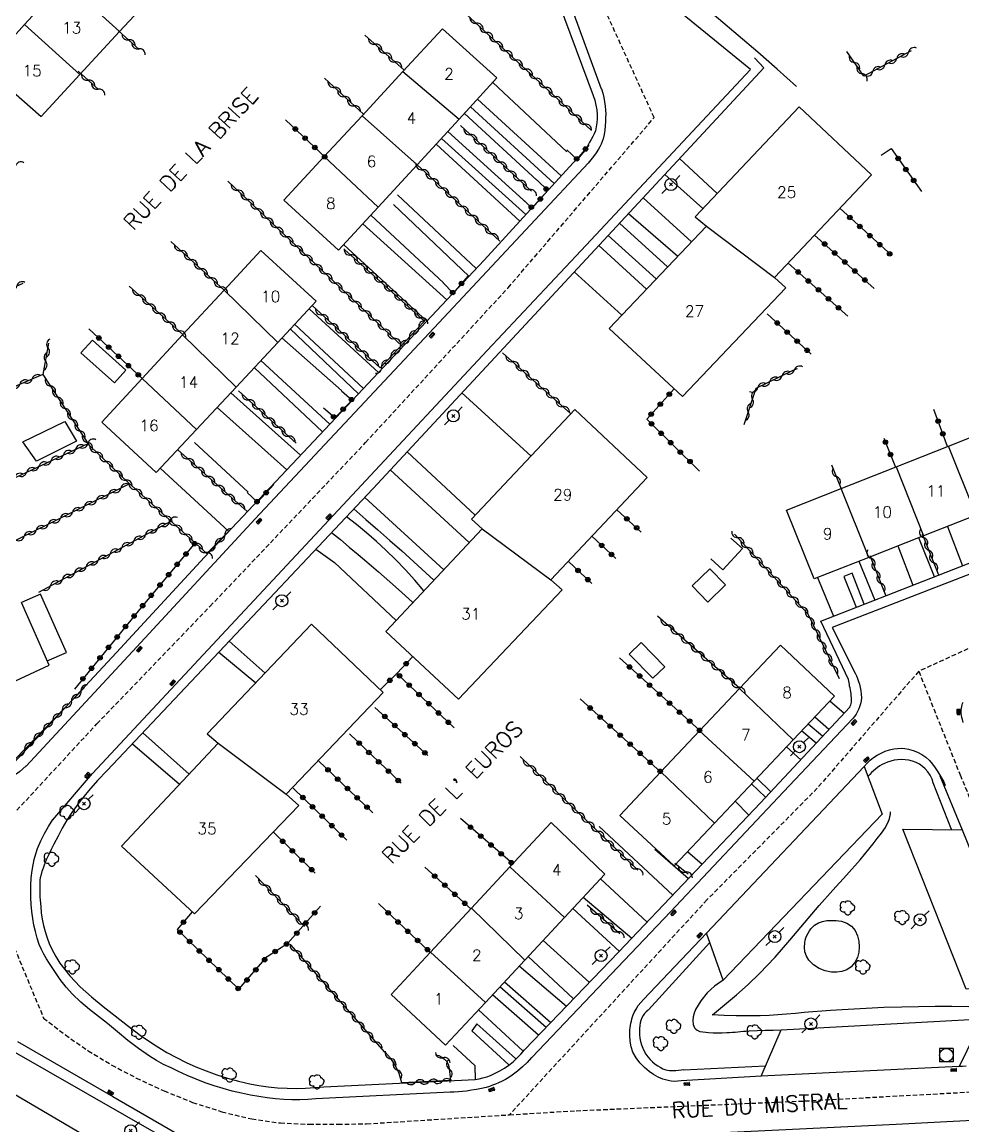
# Model space of a CAD drawing. Header units: millimetres. Extents: x 147000 to 148000, y 141000 to 142001.
# Drawn here: x 147600.6 to 147705.3, y 141771.4 to 141894.2 of the extents above; entities that cross this region are included whole.
import ezdxf
from ezdxf.enums import TextEntityAlignment as Align

# ---------------------------------------------------------------- set-up
doc = ezdxf.new("R2010")
doc.units = ezdxf.units.MM
doc.linetypes.add('DASHED', pattern=[0.75, 0.5, -0.25])
doc.layers.get('0').update_dxf_attribs({"linetype": 'CONTINUOUS'})
for name, color, linetype in [('W0001', 6, 'DASHED'), ('W0006', 2, 'CONTINUOUS'), ('W0008', 7, 'CONTINUOUS'), ('W0014', 7, 'CONTINUOUS'), ('W0017', 7, 'CONTINUOUS'), ('W0101', 7, 'CONTINUOUS'), ('W0104', 1, 'CONTINUOUS'), ('W0211', 2, 'CONTINUOUS'), ('W0214', 2, 'CONTINUOUS'), ('W0300', 7, 'CONTINUOUS'), ('W0310', 3, 'CONTINUOUS'), ('W0322', 7, 'CONTINUOUS'), ('W0323', 7, 'CONTINUOUS'), ('W0333', 7, 'CONTINUOUS'), ('W0401', 7, 'CONTINUOUS'), ('W0420', 7, 'CONTINUOUS'), ('W0473', 7, 'CONTINUOUS'), ('W0989', 7, 'CONTINUOUS'), ('W0991', 7, 'CONTINUOUS'), ('W1102', 7, 'CONTINUOUS')]:
    doc.layers.add(name, color=color, linetype=linetype)
doc.styles.get("Standard").update_dxf_attribs({"font": 'romans.shx', "width": 0.85})

# ---------------------------------------------------------------- blocks, each defined once
blk = doc.blocks.new('T401')
for p, q in [((-0.3, 0.3), (0, 0.3)), ((-0.3, -0.25), (-0.3, 0.3)), ((-0.3, 0.15), (0, 0.15)), ((-0.3, 0), (0, 0)), ((0, 0.3), (0, -0.25)), ((-0.3, -0.15), (0, -0.15)), ((-0.3, -0.25), (-0.3, -0.3)), ((-0.3, -0.3), (0, -0.3)), ((0, -0.3), (0, -0.25))]:
    blk.add_line(p, q)
blk = doc.blocks.new('T420')
for p, q in [((0.75, 0.75), (-0.75, 0.75)), ((-0.75, 0.75), (-0.75, -0.75)), ((0.75, 0.75), (0.75, -0.75)), ((0.75, -0.75), (-0.75, -0.75))]:
    blk.add_line(p, q)
blk.add_ellipse((0, 0), major_axis=(-0.53, 0.53), ratio=1, start_param=3.926991, end_param=10.210176)
blk = doc.blocks.new('T473')
for p, q in [((-0.166667, 0.166667), (0.166667, -0.166667)), ((-0.166667, -0.166667), (0.166667, 0.166667)), ((0.500001, 0.500001), (1.000002, 1.000002)), ((-1.000002, -1.000002), (-0.500001, -0.500001))]:
    blk.add_line(p, q)
blk.add_ellipse((0, 0), major_axis=(0.471405, 0.471405), ratio=1, start_param=5.4977871438, end_param=11.780972451)
blk = doc.blocks.new('T300')
for p, q in [((-0.8, 0.51), (-0.86, 0.34)), ((-0.86, 0.34), (-0.86, 0.17)), ((-0.86, 0.17), (-0.74, 0.06)), ((-0.69, 0.63), (-0.8, 0.51)), ((-0.8, -0.06), (-0.74, 0.06)), ((-0.74, 0.06), (-0.69, 0.11)), ((-0.57, 0.69), (-0.69, 0.63)), ((-0.46, 0.69), (-0.57, 0.69)), ((-0.29, 0.63), (-0.46, 0.69)), ((-0.29, 0.63), (-0.17, 0.74)), ((-0.23, 0.57), (-0.29, 0.63)), ((-0.17, 0.74), (-0.06, 0.8)), ((-0.06, 0.8), (0.06, 0.8)), ((0.06, 0.8), (0.23, 0.74)), ((0.23, 0.74), (0.34, 0.63)), ((0.34, 0.63), (0.4, 0.51)), ((0.46, 0.46), (0.34, 0.46)), ((0.4, 0.51), (0.4, 0.46)), ((0.57, 0.4), (0.46, 0.46)), ((0.57, 0.4), (0.69, 0.29)), ((0.69, 0.29), (0.74, 0.17)), ((0.74, 0.06), (0.69, -0.17)), ((0.74, 0.17), (0.74, 0.06)), ((-0.8, -0.17), (-0.8, -0.06)), ((-0.8, -0.23), (-0.8, -0.17)), ((-0.74, -0.34), (-0.8, -0.23)), ((-0.69, -0.4), (-0.74, -0.34)), ((-0.51, -0.46), (-0.69, -0.4)), ((-0.4, -0.46), (-0.51, -0.46)), ((-0.4, -0.46), (-0.34, -0.46)), ((-0.34, -0.46), (-0.34, -0.4)), ((-0.34, -0.51), (-0.34, -0.46)), ((-0.29, -0.63), (-0.34, -0.51)), ((-0.17, -0.74), (-0.29, -0.63)), ((-0.06, -0.8), (-0.17, -0.74)), ((0.06, -0.8), (-0.06, -0.8)), ((0.17, -0.74), (0.06, -0.8)), ((0.23, -0.69), (0.17, -0.74)), ((0.29, -0.46), (0.23, -0.46)), ((0.29, -0.63), (0.23, -0.69)), ((0.46, -0.4), (0.29, -0.46)), ((0.34, -0.51), (0.29, -0.63)), ((0.34, -0.51), (0.34, -0.46)), ((0.57, -0.34), (0.46, -0.4)), ((0.63, -0.29), (0.57, -0.34)), ((0.69, -0.17), (0.63, -0.29))]:
    blk.add_line(p, q)
blk = doc.blocks.new('t310o')
at = {"color": 0, "linetype": 'Continuous'}
for centre, start, end in [((-0.5, 0.38), 216.8699, 323.1304), ((0.5, -0.37), 36.8699, 143.1303)]:
    blk.add_arc(centre, 0.625, start, end, dxfattribs=at)
blk = doc.blocks.new('t323o')
at = {"color": 0, "linetype": 'Continuous'}
for radius in [0.25, 0.15]:
    blk.add_circle((0, 0), radius, dxfattribs=at)
blk = doc.blocks.new('t322o')
at = {"color": 0, "linetype": 'Continuous'}
for radius in [0.25, 0.15]:
    blk.add_circle((0, 0), radius, dxfattribs=at)

msp = doc.modelspace()

# ---------------------------------------------------------------- linework, layer by layer
at = {"layer": 'W0001'}
for points in [[(147595.46, 141801.57), (147608.95, 141816.15), (147621.55, 141829.23), (147638.83, 141847.45), (147654.68, 141864.68), (147670.93, 141883.62), (147663.36, 141900.2), (147655.78, 141921.18), (147650.46, 141934.89), (147643.34, 141951.93)], [(147714.02, 141828.22), (147700.36, 141821.99)], [(147700.36, 141821.99), (147689.07, 141808.98), (147676.8, 141796.55), (147654.83, 141772.63)], [(147700.36, 141821.99), (147704.96, 141810.46), (147711.6, 141794.44), (147719.9, 141775.91)], [(147595.46, 141801.57), (147603.01, 141783.4), (147605.44, 141781.51), (147607.98, 141779.76), (147610.61, 141778.16), (147613.33, 141776.72), (147616.42, 141775.28), (147619.59, 141774.01), (147622.84, 141772.96), (147626.17, 141772.16), (147629.35, 141771.72), (147632.56, 141771.57), (147635.76, 141771.58), (147638.95, 141771.62), (147654.83, 141772.63)], [(147654.83, 141772.63), (147662.26, 141773.08), (147687.71, 141774.17), (147719.9, 141775.91)]]:
    msp.add_lwpolyline(points, dxfattribs=at)
at = {"layer": 'W0006'}
for points in [[(147694.29, 141811.4), (147696.28, 141806.08), (147678.6, 141787.62), (147676.76, 141792.84)], [(147712.3, 141786.73), (147705.63, 141786.62), (147698.58, 141804.42), (147705.19, 141804.35)], [(147682.84, 141776.94), (147685.06, 141782.08), (147707.45, 141783.29), (147704.86, 141778.01)]]:
    msp.add_lwpolyline(points, dxfattribs=at)
at = {"layer": 'W0008'}
for points in [[(147676.76, 141792.84), (147694.29, 141811.4)], [(147705.19, 141804.35), (147712.3, 141786.74)], [(147704.8, 141778), (147682.84, 141776.94)]]:
    msp.add_lwpolyline(points, dxfattribs=at)
at = {"layer": 'W0014'}
for points in [[(147604.05, 141805.47), (147608.46, 141810.61), (147624.37, 141827.69), (147652.36, 141857.7), (147662.82, 141868.83), (147681.63, 141888.98), (147665.85, 141901.88), (147656.83, 141926.4), (147651.27, 141941.26), (147641.13, 141968.57), (147639.3, 141972.96)], [(147646.51, 141936.93), (147657.19, 141908.35), (147665.05, 141886.83)], [(147651.93, 141918.47), (147659.07, 141899.78), (147664.16, 141886.06)], [(147682.1, 141890.27), (147683.14, 141889.17), (147660.98, 141865.31), (147639.63, 141842.3), (147628.74, 141830.74), (147610.1, 141810.95)], [(147665.06, 141886.82), (147665.21, 141886.34), (147665.33, 141885.85), (147665.42, 141885.36), (147665.49, 141884.87), (147665.53, 141884.45), (147665.54, 141884.03), (147665.53, 141883.61), (147665.51, 141883.19), (147665.48, 141882.7), (147665.44, 141882.21), (147665.37, 141881.73), (147665.26, 141881.25), (147665.15, 141880.95), (147665.03, 141880.66), (147664.89, 141880.38), (147664.73, 141880.1), (147664.47, 141879.69), (147664.19, 141879.29), (147663.89, 141878.9), (147663.58, 141878.54)], [(147664.15, 141886.07), (147664.32, 141885.55), (147664.45, 141885.01), (147664.54, 141884.47), (147664.58, 141883.92), (147664.59, 141883.48), (147664.56, 141883.03), (147664.49, 141882.59), (147664.39, 141882.16), (147664.26, 141881.82), (147664.1, 141881.5), (147663.92, 141881.19), (147663.75, 141880.89), (147663.63, 141880.65), (147663.5, 141880.41), (147663.36, 141880.17), (147663.21, 141879.94), (147663.01, 141879.69), (147662.8, 141879.46), (147662.57, 141879.23), (147662.33, 141879.02)], [(147662.33, 141879.02), (147652.01, 141867.75), (147637.32, 141852.11), (147620.9, 141834.71), (147611.12, 141824.08), (147599.7, 141811.81)], [(147663.59, 141878.54), (147645.92, 141859.64), (147626.53, 141838.94), (147613.38, 141824.71), (147601.07, 141811.44)], [(147692.53, 141821.07), (147689.45, 141827.57), (147715.65, 141837.81), (147720.88, 141824.84), (147708.21, 141819.79)], [(147707.42, 141820.81), (147719.45, 141825.4), (147715.12, 141836.32), (147690.74, 141826.88), (147693.29, 141821.79)], [(147693.29, 141821.79), (147693.43, 141821.49), (147693.55, 141821.18), (147693.66, 141820.87), (147693.75, 141820.55), (147693.84, 141820.18), (147693.92, 141819.81), (147693.97, 141819.43), (147693.98, 141819.04), (147693.95, 141818.7), (147693.87, 141818.36), (147693.77, 141818.04), (147693.65, 141817.72), (147693.52, 141817.45), (147693.38, 141817.2), (147693.22, 141816.95), (147693.04, 141816.72)], [(147692.67, 141817.96), (147692.74, 141818.1), (147692.79, 141818.24), (147692.83, 141818.39), (147692.86, 141818.54), (147692.88, 141818.79), (147692.87, 141819.03), (147692.85, 141819.28), (147692.83, 141819.52), (147692.8, 141819.72), (147692.76, 141819.93), (147692.72, 141820.13), (147692.67, 141820.33), (147692.64, 141820.52), (147692.6, 141820.7), (147692.57, 141820.88), (147692.53, 141821.07)], [(147656.51, 141779.86), (147666.98, 141790.72), (147682.75, 141807.36), (147692.68, 141817.98)], [(147705.29, 141816.28), (147705.21, 141816.61), (147705.15, 141816.83), (147705.1, 141817.06), (147705.07, 141817.29), (147705.07, 141817.53), (147705.08, 141817.71), (147705.11, 141817.89), (147705.14, 141818.06), (147705.19, 141818.24), (147705.24, 141818.41), (147705.3, 141818.57)], [(147693.04, 141816.72), (147685.31, 141808.58), (147672.73, 141795.22), (147657.31, 141779.02)], [(147694.29, 141811.4), (147694.61, 141811.76), (147694.96, 141812.09), (147695.34, 141812.38), (147695.74, 141812.65), (147696.17, 141812.89), (147696.62, 141813.09), (147697.09, 141813.25), (147697.57, 141813.36), (147697.98, 141813.41), (147698.4, 141813.43), (147698.82, 141813.4), (147699.23, 141813.33), (147699.74, 141813.18), (147700.23, 141812.98), (147700.7, 141812.73), (147701.14, 141812.43), (147701.54, 141812.07), (147701.88, 141811.66), (147702.19, 141811.24), (147702.48, 141810.8), (147702.71, 141810.44), (147702.93, 141810.06), (147703.13, 141809.67), (147703.31, 141809.28)], [(147601.07, 141811.46), (147600.72, 141811.12), (147600.35, 141810.81), (147599.95, 141810.53), (147599.53, 141810.29), (147599.15, 141810.11), (147598.76, 141809.97), (147598.36, 141809.85), (147597.95, 141809.77), (147597.59, 141809.72), (147597.24, 141809.69), (147596.88, 141809.7), (147596.52, 141809.76), (147596.02, 141809.92), (147595.56, 141810.14), (147595.12, 141810.41), (147594.7, 141810.71), (147594.31, 141811.04), (147593.94, 141811.4), (147593.6, 141811.79), (147593.3, 141812.2)], [(147701.98, 141809.56), (147701.84, 141809.99), (147701.63, 141810.41), (147701.38, 141810.79), (147701.08, 141811.14), (147700.77, 141811.41), (147700.43, 141811.65), (147700.06, 141811.84), (147699.67, 141811.98), (147699.26, 141812.09), (147698.84, 141812.15), (147698.41, 141812.16), (147697.99, 141812.14), (147697.62, 141812.08), (147697.25, 141812), (147696.89, 141811.88), (147696.54, 141811.74), (147696.28, 141811.61), (147696.02, 141811.45), (147695.78, 141811.28), (147695.55, 141811.11), (147695.32, 141810.92), (147695.11, 141810.72), (147694.9, 141810.51), (147694.7, 141810.29)], [(147610.1, 141810.95), (147609.03, 141809.85), (147608.01, 141808.7), (147607.04, 141807.5), (147606.14, 141806.26), (147605.59, 141805.41), (147605.09, 141804.53), (147604.62, 141803.63), (147604.16, 141802.73), (147603.87, 141802.16), (147603.59, 141801.58), (147603.32, 141801), (147603.08, 141800.4), (147602.95, 141800.06), (147602.83, 141799.71), (147602.73, 141799.36), (147602.65, 141799), (147602.61, 141798.73), (147602.6, 141798.47), (147602.59, 141798.2), (147602.58, 141797.93), (147602.58, 141797.58), (147602.58, 141797.23), (147602.6, 141796.88), (147602.62, 141796.52), (147602.69, 141795.81), (147602.76, 141795.1), (147602.87, 141794.39), (147603.02, 141793.69), (147603.19, 141793.01), (147603.4, 141792.34), (147603.64, 141791.68), (147603.93, 141791.05), (147604.36, 141790.26), (147604.84, 141789.51), (147605.37, 141788.79), (147605.94, 141788.1), (147607.1, 141786.88), (147608.35, 141785.75), (147609.65, 141784.68), (147610.96, 141783.63), (147612.35, 141782.55), (147613.77, 141781.5), (147615.23, 141780.5), (147616.74, 141779.57), (147617.79, 141778.99), (147618.87, 141778.45), (147619.96, 141777.96), (147621.08, 141777.52), (147622.27, 141777.08), (147623.48, 141776.7), (147624.7, 141776.36), (147625.94, 141776.08), (147626.97, 141775.89), (147628.01, 141775.74), (147629.05, 141775.64), (147630.1, 141775.58), (147631.13, 141775.56), (147632.15, 141775.58), (147633.18, 141775.65), (147634.2, 141775.75)], [(147704, 141804.37), (147701.98, 141809.57)], [(147702.71, 141810.37), (147705.2, 141804.35)], [(147633.29, 141774.4), (147632.41, 141774.33), (147631.52, 141774.3), (147630.64, 141774.3), (147629.75, 141774.33), (147628.82, 141774.4), (147627.89, 141774.51), (147626.96, 141774.65), (147626.04, 141774.82), (147625.02, 141775.03), (147624, 141775.27), (147623, 141775.54), (147622, 141775.84), (147620.98, 141776.2), (147619.98, 141776.59), (147618.99, 141777.01), (147618.01, 141777.45), (147617.19, 141777.84), (147616.37, 141778.24), (147615.57, 141778.67), (147614.79, 141779.14), (147613.57, 141779.99), (147612.4, 141780.91), (147611.25, 141781.86), (147610.11, 141782.8), (147609.12, 141783.58), (147608.12, 141784.35), (147607.15, 141785.16), (147606.24, 141786.04), (147605.52, 141786.84), (147604.86, 141787.69), (147604.25, 141788.57), (147603.66, 141789.46), (147603.34, 141789.97), (147603.04, 141790.49), (147602.77, 141791.02), (147602.53, 141791.58), (147602.29, 141792.29), (147602.1, 141793.01), (147601.94, 141793.74), (147601.81, 141794.48), (147601.71, 141795.26), (147601.65, 141796.04), (147601.61, 141796.83), (147601.6, 141797.62), (147601.6, 141797.89), (147601.6, 141798.17), (147601.61, 141798.45), (147601.62, 141798.72), (147601.64, 141799), (147601.66, 141799.27), (147601.69, 141799.55), (147601.73, 141799.82), (147601.84, 141800.44), (147601.97, 141801.06), (147602.14, 141801.67), (147602.34, 141802.27), (147602.7, 141803.11), (147603.1, 141803.93), (147603.55, 141804.72), (147604.05, 141805.49)], [(147669.74, 141785.46), (147676.76, 141792.85)], [(147677.12, 141791.82), (147670.28, 141784.31)], [(147673.92, 141776.41), (147673.56, 141776.36), (147673.19, 141776.35), (147672.83, 141776.38), (147672.47, 141776.45), (147671.91, 141776.61), (147671.38, 141776.83), (147670.87, 141777.11), (147670.39, 141777.44), (147669.85, 141777.9), (147669.35, 141778.41), (147668.91, 141778.98), (147668.56, 141779.61), (147668.36, 141780.21), (147668.26, 141780.83), (147668.23, 141781.45), (147668.24, 141782.07), (147668.26, 141782.32), (147668.29, 141782.57), (147668.33, 141782.81), (147668.39, 141783.06), (147668.45, 141783.3), (147668.52, 141783.54), (147668.61, 141783.77), (147668.71, 141784), (147668.92, 141784.4), (147669.16, 141784.78), (147669.44, 141785.14), (147669.75, 141785.46)], [(147670.26, 141784.28), (147670.05, 141784.1), (147669.87, 141783.89), (147669.71, 141783.67), (147669.57, 141783.43), (147669.45, 141783.14), (147669.37, 141782.85), (147669.32, 141782.55), (147669.29, 141782.24), (147669.28, 141781.88), (147669.3, 141781.51), (147669.34, 141781.14), (147669.42, 141780.78), (147669.52, 141780.41), (147669.66, 141780.05), (147669.82, 141779.7), (147670.02, 141779.37), (147670.24, 141779.06), (147670.49, 141778.78), (147670.76, 141778.51), (147671.05, 141778.27), (147671.32, 141778.08), (147671.6, 141777.91), (147671.9, 141777.76), (147672.21, 141777.64), (147672.42, 141777.6), (147672.63, 141777.57), (147672.85, 141777.56), (147673.06, 141777.56), (147673.35, 141777.57), (147673.64, 141777.59), (147673.92, 141777.62), (147674.21, 141777.66)], [(147631.45, 141767.13), (147627.71, 141763.63), (147616.62, 141769.96), (147599.26, 141779.89)], [(147600.12, 141780.77), (147610.7, 141774.68), (147627.51, 141764.94)], [(147651.03, 141776.55), (147651.46, 141776.63), (147651.89, 141776.73), (147652.3, 141776.86), (147652.72, 141777.01), (147653.26, 141777.25), (147653.78, 141777.52), (147654.29, 141777.82), (147654.77, 141778.16), (147655.25, 141778.54), (147655.69, 141778.95), (147656.11, 141779.39), (147656.51, 141779.86)], [(147657.3, 141779), (147656.8, 141778.46), (147656.27, 141777.95), (147655.72, 141777.47), (147655.13, 141777.02), (147654.77, 141776.78), (147654.39, 141776.57), (147654.01, 141776.38), (147653.62, 141776.19), (147653.28, 141776.05), (147652.94, 141775.91), (147652.6, 141775.79), (147652.25, 141775.68), (147651.71, 141775.55), (147651.16, 141775.44), (147650.61, 141775.35), (147650.06, 141775.27), (147649.61, 141775.22), (147649.15, 141775.18), (147648.7, 141775.16), (147648.24, 141775.15)], [(147674.2, 141777.65), (147683.33, 141778.07)], [(147705.64, 141778.04), (147705.22, 141778.02), (147704.8, 141778)], [(147634.2, 141775.75), (147651.03, 141776.57)], [(147682.83, 141776.94), (147673.92, 141776.4)], [(147648.24, 141775.15), (147633.29, 141774.4)], [(147627.51, 141764.94), (147631.19, 141768.2), (147650.73, 141769.22), (147676.33, 141770.54), (147697.85, 141771.59), (147724.7, 141772.98), (147741.62, 141773.88)]]:
    msp.add_lwpolyline(points, dxfattribs=at)
at = {"layer": 'W0017'}
for points in [[(147661.21, 141879.82), (147652.99, 141887.54)], [(147651.29, 141885.68), (147660.59, 141877.12)], [(147659.82, 141876.27), (147650.49, 141884.81)], [(147649.83, 141884.09), (147657.89, 141876.65)], [(147657.17, 141873.71), (147647.98, 141882.08)], [(147655.99, 141872.1), (147646.69, 141880.67)], [(147647.27, 141881.3), (147656.65, 141872.82)], [(147677.92, 141875.16), (147673.74, 141879.05)], [(147672.11, 141877.29), (147676.33, 141873.48)], [(147651.14, 141866.82), (147642.39, 141875.02)], [(147675.07, 141869.77), (147669.7, 141874.69)], [(147641.94, 141873.94), (147650.33, 141865.95)], [(147647.49, 141865.21), (147639.43, 141872.77)], [(147668.07, 141872.94), (147673.57, 141868.19)], [(147638.52, 141871.78), (147647.88, 141863.35)], [(147667.06, 141871.86), (147672.43, 141867)], [(147671.16, 141865.66), (147665.8, 141870.5)], [(147636.41, 141869.47), (147645.64, 141860.96)], [(147664.77, 141869.39), (147670.08, 141864.52)], [(147662.04, 141866.45), (147667.34, 141861.63)], [(147632.55, 141862.34), (147640.28, 141855.26)], [(147630.45, 141860.09), (147638.04, 141852.88)], [(147638.6, 141853.47), (147630.94, 141860.61)], [(147629.52, 141859.09), (147636.15, 141853.24)], [(147627.17, 141856.58), (147634.84, 141849.48)], [(147634.04, 141848.63), (147626.43, 141855.79)], [(147631.59, 141846.04), (147623.83, 141853)], [(147649.54, 141852.97), (147657.24, 141845.95)], [(147622.31, 141851.36), (147630.08, 141844.43)], [(147625.77, 141841.93), (147619.81, 141847.46)], [(147651.02, 141839.35), (147643.44, 141846.41)], [(147615.99, 141844.6), (147623.6, 141837.58)], [(147641.58, 141844.41), (147650.36, 141836.33)], [(147638.73, 141841.35), (147647.52, 141833.3)], [(147637.51, 141840.06), (147638.85, 141838.89), (147640.19, 141837.73), (147641.52, 141836.56), (147642.85, 141835.38), (147643.75, 141834.58), (147644.65, 141833.77), (147645.54, 141832.96), (147646.43, 141832.15)], [(147645.32, 141830.95), (147644.31, 141832.13), (147643.26, 141833.28), (147642.19, 141834.4), (147641.08, 141835.48), (147640.03, 141836.45), (147638.94, 141837.4), (147637.83, 141838.31), (147636.7, 141839.19)], [(147703.55, 141838.12), (147705.22, 141833.74)], [(147635.05, 141837.44), (147636.03, 141836.64), (147637.01, 141835.82), (147637.99, 141835), (147638.96, 141834.17), (147640.25, 141833.06), (147641.54, 141831.93), (147642.83, 141830.8), (147644.1, 141829.66)], [(147702.1, 141832.52), (147700.35, 141836.86)], [(147633.31, 141835.6), (147635.39, 141834.11), (147642.23, 141827.66)], [(147698.02, 141835.94), (147699.69, 141831.58)], [(147693.69, 141834.23), (147695.46, 141829.92)], [(147694.3, 141829.47), (147692.94, 141832.91), (147692.02, 141832.54), (147693.39, 141829.11)], [(147689.1, 141832.42), (147690.88, 141828.13)], [(147623.64, 141825.33), (147627.65, 141821.79)], [(147622.5, 141824.12), (147626.64, 141820.72)], [(147690.48, 141818.69), (147692.07, 141817.32)], [(147690.36, 141815.5), (147688.79, 141816.9)], [(147689.67, 141814.76), (147688.05, 141816.12)], [(147619.21, 141810.55), (147614.05, 141815.15)], [(147688.96, 141814), (147687.33, 141815.35)], [(147612.9, 141813.93), (147618.15, 141809.43)], [(147687.23, 141812.15), (147685.65, 141813.58)], [(147683.32, 141807.98), (147681.77, 141809.48)], [(147682.33, 141810.09), (147683.89, 141808.58)], [(147679.93, 141807.53), (147681.44, 141805.98)], [(147664.82, 141804.7), (147673, 141797.08)], [(147674.73, 141798.9), (147670.99, 141802.16)], [(147674.65, 141801.94), (147676.26, 141800.52)], [(147664.97, 141798.89), (147670.16, 141794.08)], [(147668.43, 141792.26), (147663.03, 141796.81)], [(147661.88, 141795.57), (147667.07, 141790.81)], [(147663.74, 141787.36), (147658.58, 141792.03)], [(147656.93, 141790.26), (147661.97, 141785.53)], [(147661.17, 141784.69), (147655.91, 141789.16)], [(147654.29, 141787.43), (147659.43, 141782.89)], [(147658.07, 141781.48), (147652.96, 141785.99)], [(147658.91, 141782.36), (147653.77, 141786.86)], [(147651.4, 141784.31), (147656.35, 141779.7)], [(147655.52, 141778.89), (147651.2, 141782.74), (147650.65, 141781.97), (147654.78, 141778.17)], [(147651.05, 141776.56), (147651.02, 141778.06), (147648.59, 141780.33)]]:
    msp.add_lwpolyline(points, dxfattribs=at)
at = {"layer": 'W0101'}
for points in [[(147605.31, 141898.8), (147600.9, 141893.96)], [(147611.46, 141893.19), (147615.86, 141897.96)], [(147600.9, 141893.96), (147596.54, 141889.17), (147602.73, 141883.73), (147607.05, 141888.41)], [(147607.05, 141888.41), (147611.46, 141893.19)], [(147649.24, 141883.45), (147653.44, 141888.03), (147647.39, 141893.51), (147642.98, 141888.74)], [(147642.98, 141888.74), (147638.44, 141883.83)], [(147687.05, 141884.8), (147675.48, 141872.58), (147676.75, 141871.54)], [(147684.32, 141865.82), (147695.12, 141877.26), (147687.05, 141884.8)], [(147638.44, 141883.83), (147634.24, 141879.29)], [(147644.57, 141878.37), (147649.24, 141883.45)], [(147634.24, 141879.29), (147629.74, 141874.42), (147635.83, 141868.85)], [(147640.24, 141873.65), (147644.57, 141878.37)], [(147635.83, 141868.85), (147640.24, 141873.65)], [(147676.75, 141871.54), (147665.94, 141860.15), (147674.08, 141852.58), (147685.58, 141864.67), (147684.32, 141865.82)], [(147629.06, 141858.6), (147633.32, 141863.17), (147627.17, 141868.81), (147623.09, 141864.4)], [(147623.09, 141864.4), (147618.48, 141859.42)], [(147618.48, 141859.42), (147613.99, 141854.57)], [(147624.42, 141853.63), (147629.06, 141858.6)], [(147613.99, 141854.57), (147609.51, 141849.73), (147615.55, 141844.11)], [(147620.02, 141848.91), (147624.42, 141853.63)], [(147662.12, 141851.13), (147650.62, 141838.93), (147651.79, 141837.86)], [(147659.42, 141832.16), (147670.14, 141843.56), (147662.12, 141851.13)], [(147615.55, 141844.11), (147620.02, 141848.91)], [(147703.66, 141847.06), (147709.83, 141849.5), (147712.84, 141841.78), (147706.73, 141839.37)], [(147697.85, 141844.75), (147703.66, 141847.06)], [(147691.73, 141842.32), (147697.85, 141844.75)], [(147685.65, 141839.91), (147691.73, 141842.32)], [(147694.8, 141834.67), (147688.72, 141832.27), (147685.65, 141839.91)], [(147706.73, 141839.37), (147700.89, 141837.07)], [(147651.79, 141837.86), (147641.07, 141826.43), (147649.17, 141818.9), (147660.69, 141831.04), (147659.42, 141832.16)], [(147700.89, 141837.07), (147694.8, 141834.67)], [(147592.94, 141826.28), (147596.1, 141819.2), (147603.64, 141822.66), (147600.54, 141829.63)], [(147632.83, 141827.24), (147621.21, 141815.01), (147622.43, 141813.98)], [(147630, 141808.32), (147640.77, 141819.64), (147632.83, 141827.24)], [(147680.41, 141820.06), (147684.97, 141824.9), (147690.99, 141819.23), (147686.39, 141814.37)], [(147675.97, 141815.36), (147680.41, 141820.06)], [(147671.66, 141810.79), (147675.97, 141815.36)], [(147686.39, 141814.37), (147682.05, 141809.77)], [(147622.43, 141813.98), (147611.67, 141802.53), (147619.79, 141794.98), (147631.39, 141807.07), (147630, 141808.32)], [(147667.1, 141805.95), (147671.66, 141810.79)], [(147682.05, 141809.77), (147677.63, 141805.09)], [(147677.63, 141805.09), (147673.14, 141800.35), (147667.1, 141805.95)], [(147654.88, 141800.21), (147659.49, 141805.16), (147665.43, 141799.4), (147660.97, 141794.6)], [(147650.62, 141795.62), (147654.88, 141800.21)], [(147646.03, 141790.69), (147650.62, 141795.62)], [(147660.97, 141794.6), (147656.54, 141789.85)], [(147641.69, 141786.02), (147646.03, 141790.69)], [(147656.54, 141789.85), (147652.15, 141785.12)], [(147652.15, 141785.12), (147647.71, 141780.36), (147641.69, 141786.02)], [(147597.12, 141776.49), (147610.57, 141768.57)]]:
    msp.add_lwpolyline(points, dxfattribs=at)
at = {"layer": 'W0104'}
for points in [[(147610.92, 141854.08), (147607.17, 141857.42), (147608.44, 141858.83), (147612.18, 141855.49)], [(147606.69, 141847.59), (147602.23, 141845.39), (147600.72, 141847.52), (147605.37, 141849.8)], [(147678.86, 141831.6), (147676.89, 141829.69), (147675.14, 141831.49), (147677.11, 141833.4)], [(147668.16, 141823.91), (147670.78, 141821.21), (147672.11, 141822.5), (147669.49, 141825.2)]]:
    msp.add_lwpolyline(points, close=True, dxfattribs=at)
for points in [[(147679.47, 141836.82), (147680.74, 141835.64), (147678.55, 141833.28), (147677.24, 141834.5)], [(147603.42, 141823.15), (147605.56, 141824.09), (147602.68, 141830.59), (147600.55, 141829.64)]]:
    msp.add_lwpolyline(points, dxfattribs=at)
at = {"layer": 'W0211'}
for points in [[(147677.4, 141783.77), (147678.77, 141784.85), (147680.1, 141785.97), (147681.39, 141787.13), (147682.64, 141788.34), (147684.38, 141790.17), (147686.03, 141792.07), (147687.65, 141794), (147689.28, 141795.91), (147690.8, 141797.61), (147692.33, 141799.29), (147693.84, 141801), (147695.28, 141802.77), (147695.75, 141803.37), (147696.22, 141803.98), (147696.65, 141804.62), (147697, 141805.31), (147697.09, 141805.56), (147697.16, 141805.82), (147697.2, 141806.09), (147697.21, 141806.35)], [(147705.92, 141784.64), (147704.05, 141784.67), (147702.19, 141784.67), (147700.32, 141784.66), (147698.46, 141784.62), (147696.48, 141784.56), (147694.5, 141784.47), (147692.52, 141784.36), (147690.54, 141784.24), (147689.57, 141784.17), (147688.59, 141784.09), (147687.62, 141784), (147686.64, 141783.91), (147685.66, 141783.82), (147684.69, 141783.74), (147683.71, 141783.68), (147682.73, 141783.64), (147681.39, 141783.63), (147680.06, 141783.64), (147678.72, 141783.69), (147677.39, 141783.77)]]:
    msp.add_lwpolyline(points, dxfattribs=at)
at = {"layer": 'W0214'}
msp.add_lwpolyline([(147678.59, 141787.61), (147677.65, 141786.96), (147676.82, 141786.19), (147676.11, 141785.31), (147675.53, 141784.33), (147675.37, 141783.94), (147675.26, 141783.54), (147675.22, 141783.11), (147675.26, 141782.69), (147675.33, 141782.5), (147675.43, 141782.32), (147675.56, 141782.17), (147675.72, 141782.05), (147676.02, 141781.91), (147676.35, 141781.85), (147676.67, 141781.82), (147676.98, 141781.8), (147677.49, 141781.76), (147677.99, 141781.75), (147678.5, 141781.76), (147679.01, 141781.77), (147679.32, 141781.79), (147679.63, 141781.81), (147679.94, 141781.83), (147680.25, 141781.86), (147680.55, 141781.89), (147680.86, 141781.92), (147681.17, 141781.95), (147681.48, 141781.96), (147682.38, 141782.01), (147683.27, 141782.04), (147684.17, 141782.06), (147685.06, 141782.08)], dxfattribs=at)
at = {"layer": 'W0300'}
msp.add_lwpolyline([(147686.76, 141887.08), (147684.62, 141888.99), (147682.46, 141890.88), (147680.29, 141892.75), (147678.1, 141894.6), (147676.59, 141895.85), (147675.07, 141897.08), (147673.54, 141898.29), (147671.99, 141899.49)], dxfattribs=at)
at = {"layer": 'W0310'}
for points in [[(147639.07, 141905.34), (147663.93, 141882.23)], [(147611.36, 141893.28), (147613.63, 141891.21)], [(147638.76, 141892.79), (147643.13, 141888.9)], [(147699.53, 141891.06), (147694.24, 141888.22), (147692.36, 141890.99)], [(147609.12, 141886.75), (147606.85, 141888.78)], [(147638.58, 141883.98), (147634.26, 141888)], [(147657.27, 141875.44), (147649.4, 141882.74)], [(147653.76, 141869.86), (147644.05, 141878.83)], [(147623.51, 141876.55), (147631.86, 141868.62), (147642.94, 141858.14)], [(147617.18, 141869.82), (147623.09, 141864.41)], [(147636.54, 141868.89), (147645.4, 141860.96), (147640.47, 141855.75), (147632.88, 141862.69)], [(147600.71, 141865.16), (147591.81, 141861.19)], [(147612.52, 141864.85), (147618.52, 141859.47)], [(147602.97, 141855.02), (147603.61, 141858.5)], [(147654.06, 141857.45), (147661.61, 141850.68)], [(147589.34, 141849.21), (147602.98, 141855.05)], [(147623.55, 141837.52), (147621.17, 141835.11), (147612.43, 141843), (147608.15, 141847.08), (147602.96, 141855.01)], [(147686.85, 141855.65), (147686.36, 141855.46), (147682.25, 141853.48), (147680.9, 141849.43)], [(147624.71, 141853.21), (147631.1, 141847.37)], [(147597.07, 141842.26), (147607.97, 141847.35)], [(147617.94, 141846.65), (147625.66, 141839.77)], [(147691.75, 141842.26), (147690.7, 141844.92)], [(147612.57, 141842.86), (147599.51, 141836.36)], [(147602.48, 141830.81), (147617.18, 141838.71)], [(147679.88, 141837.25), (147688.03, 141828.38), (147691.51, 141821.2)], [(147702.58, 141832.68), (147700.76, 141837.24)], [(147694.93, 141834.87), (147696.69, 141830.38)], [(147680.41, 141820.1), (147671.29, 141828.12)], [(147607.57, 141820.18), (147599.87, 141812.22)], [(147669.12, 141799.85), (147656.02, 141812.5)], [(147674.72, 141799.4), (147673.24, 141800.6)], [(147626.57, 141799.26), (147632.03, 141793.6)], [(147667.1, 141792.77), (147663.47, 141795.96)], [(147640.97, 141779.58), (147630.5, 141791.56)], [(147642.88, 141776.19), (147642.73, 141776.7), (147642.56, 141777.21), (147642.34, 141777.69), (147642.1, 141778.17), (147641.86, 141778.55), (147641.59, 141778.92), (147641.3, 141779.26), (147640.99, 141779.59)], [(147646.6, 141779.29), (147646.96, 141779.21), (147647.31, 141779.05), (147647.62, 141778.83), (147647.88, 141778.55), (147648.02, 141778.28), (147648.1, 141777.99), (147648.14, 141777.69), (147648.17, 141777.41), (147648.21, 141777.12), (147648.22, 141776.82), (147648.22, 141776.53), (147648.21, 141776.24)], [(147648.3, 141776.43), (147642.88, 141776.19)]]:
    msp.add_lwpolyline(points, dxfattribs=at)
at = {"layer": 'W0322'}
msp.add_lwpolyline([(147619.88, 141836.28), (147613.86, 141829.1), (147606.45, 141820)], dxfattribs=at)
at = {"layer": 'W0323'}
for points in [[(147629.92, 141883.38), (147634.38, 141879.16)], [(147663.66, 141880.55), (147662.33, 141879), (147661.2, 141880.03)], [(147697.29, 141880.14), (147696.17, 141879.41)], [(147697.29, 141880.16), (147700.66, 141875.39)], [(147657.9, 141876.64), (147659.1, 141875.49), (147657.37, 141873.54), (147656.17, 141874.66)], [(147697.35, 141868.25), (147691.59, 141873.52)], [(147688.78, 141870.54), (147695.41, 141864.61)], [(147692.47, 141861.53), (147685.83, 141867.42)], [(147650.2, 141865.98), (147648.58, 141864.08), (147647.47, 141865.21)], [(147683.51, 141861.77), (147688.41, 141857.28)], [(147608.06, 141860.11), (147613.99, 141854.57)], [(147636.15, 141853.22), (147637.33, 141852.17), (147635.4, 141850.2), (147634.14, 141851.29)], [(147673.15, 141853.43), (147670.1, 141850.05), (147675.98, 141844.28)], [(147703.57, 141847.02), (147702.02, 141851.11)], [(147696.48, 141847.92), (147697.77, 141844.72)], [(147628.62, 141842.79), (147626.81, 141840.82), (147625.65, 141841.88)], [(147666.76, 141839.96), (147669.5, 141837.49)], [(147663.99, 141837.02), (147666.67, 141834.54)], [(147661.37, 141834.23), (147664.01, 141831.75)], [(147642.3, 141821.76), (147644.09, 141823.62)], [(147667.08, 141823.47), (147676.01, 141815.39)], [(147648.67, 141815.7), (147642.3, 141821.76), (147640.46, 141819.93)], [(147639.86, 141817.96), (147645.74, 141812.63)], [(147671.72, 141810.73), (147662.7, 141818.91)], [(147642.77, 141809.53), (147637.04, 141815.03)], [(147633.57, 141812.07), (147639.63, 141806.25)], [(147630.78, 141808.99), (147636.73, 141803.21)], [(147655.2, 141800.55), (147649.38, 141805.61)], [(147628.54, 141804.11), (147633.22, 141799.53)], [(147645.41, 141800.19), (147650.55, 141795.55)], [(147630.2, 141791.73), (147633.82, 141795.85)], [(147640.25, 141796.14), (147646.03, 141790.69)], [(147619.54, 141795.21), (147617.88, 141793.24), (147624.75, 141786.6), (147627.89, 141790.23), (147630.2, 141791.74)]]:
    msp.add_lwpolyline(points, dxfattribs=at)
at = {"layer": 'W0333'}
msp.add_lwpolyline([(147690.6, 141794.27), (147691.18, 141794.25), (147691.78, 141794.17), (147692.36, 141793.97), (147692.88, 141793.62), (147693.28, 141793.13), (147693.55, 141792.55), (147693.69, 141791.94), (147693.73, 141791.33), (147693.68, 141790.72), (147693.53, 141790.12), (147693.26, 141789.56), (147692.84, 141789.08), (147692.35, 141788.75), (147691.8, 141788.56), (147691.23, 141788.49), (147690.66, 141788.51), (147689.95, 141788.65), (147689.27, 141788.91), (147688.65, 141789.3), (147688.13, 141789.83), (147687.86, 141790.27), (147687.7, 141790.76), (147687.64, 141791.27), (147687.67, 141791.77), (147687.72, 141792.06), (147687.8, 141792.33), (147687.91, 141792.6), (147688.04, 141792.85), (147688.19, 141793.1), (147688.36, 141793.33), (147688.56, 141793.54), (147688.78, 141793.73), (147689.19, 141793.99), (147689.65, 141794.15), (147690.12, 141794.24)], close=True, dxfattribs=at)
at = {"layer": 'W1102'}
for points in [[(147605.31, 141898.8), (147611.46, 141893.19)], [(147600.9, 141893.96), (147607.05, 141888.41)], [(147642.98, 141888.74), (147649.24, 141883.45)], [(147644.57, 141878.37), (147638.44, 141883.83)], [(147640.23, 141873.65), (147634.24, 141879.29)], [(147676.75, 141871.54), (147684.32, 141865.82)], [(147623.09, 141864.4), (147629.06, 141858.6)], [(147624.42, 141853.63), (147618.48, 141859.42)], [(147620.02, 141848.91), (147613.99, 141854.57)], [(147706.73, 141839.38), (147703.66, 141847.06)], [(147697.85, 141844.75), (147700.89, 141837.07)], [(147694.8, 141834.67), (147691.73, 141842.32)], [(147651.79, 141837.86), (147659.42, 141832.16)], [(147686.39, 141814.37), (147680.41, 141820.06)], [(147675.97, 141815.35), (147682.05, 141809.77)], [(147622.43, 141813.98), (147630, 141808.32)], [(147671.66, 141810.79), (147677.63, 141805.09)], [(147660.96, 141794.6), (147654.88, 141800.21)], [(147656.54, 141789.85), (147650.62, 141795.62)], [(147652.15, 141785.12), (147646.05, 141790.71)]]:
    msp.add_lwpolyline(points, dxfattribs=at)

# ---------------------------------------------------------------- block references
at = {"layer": 'W0300'}
for p in [(147605.67, 141806.28), (147603.93, 141801.07), (147692.47, 141795.65), (147698.53, 141794.58), (147606.23, 141789.08), (147694.17, 141789.07), (147613.64, 141781.81), (147673.12, 141782.47), (147682.12, 141781.85), (147671.68, 141780.56), (147623.71, 141777.05), (147633.43, 141776.28)]:
    msp.add_blockref('T300', p, dxfattribs=at)
at = {"layer": 'W0310'}
for p, rotation in [((147651.16, 141894.11), 317.0872506209525), ((147612.47, 141892.27), 317.6103521355824), ((147652.26, 141893.09), 317.0872506209525), ((147653.35, 141892.06), 317.0872506209525), ((147613.58, 141891.26), 317.6103521355824), ((147639.88, 141891.79), 318.3145858206544), ((147641, 141890.8), 318.3145858206544), ((147654.45, 141891.04), 317.0872506209525), ((147642.12, 141889.8), 318.3145858206544), ((147655.55, 141890.02), 317.0872506209525), ((147693.2, 141889.75), 124.1845172101707), ((147697.9, 141890.19), 208.1948057263818), ((147699.23, 141890.89), 208.1948057263818), ((147656.65, 141889), 317.0872506209525), ((147694.05, 141888.5), 124.1845172101707), ((147695.26, 141888.77), 208.1948057263818), ((147696.58, 141889.48), 208.1948057263818), ((147607.96, 141887.78), 138.1211968886489), ((147657.75, 141887.98), 317.0872506209525), ((147609.08, 141886.78), 138.1211968886489), ((147635.36, 141886.98), 137.0091216799048), ((147636.46, 141885.95), 137.0091216799048), ((147658.85, 141886.96), 317.0872506209525), ((147659.95, 141885.94), 317.0872506209525), ((147637.55, 141884.93), 137.0091216799048), ((147661.04, 141884.91), 317.0872506209525), ((147662.14, 141883.89), 317.0872506209525), ((147663.24, 141882.87), 317.0872506209525), ((147650.5, 141881.72), 137.1599406080102), ((147651.6, 141880.7), 137.1599406080102), ((147652.7, 141879.68), 137.1599406080102), ((147653.8, 141878.66), 137.1599406080102), ((147599.89, 141878.23), 20.7062830427493), ((147645.16, 141877.82), 137.2450216647389), ((147654.9, 141877.64), 137.1599406080102), ((147646.26, 141876.8), 137.2450216647389), ((147656, 141876.62), 137.1599406080102), ((147624.59, 141875.52), 316.5022103290973), ((147647.36, 141875.78), 137.2450216647389), ((147648.46, 141874.76), 137.2450216647389), ((147657.1, 141875.6), 137.1599406080102), ((147625.68, 141874.48), 316.5022103290973), ((147649.56, 141873.74), 137.2450216647389), ((147626.77, 141873.45), 316.5022103290973), ((147627.86, 141872.42), 316.5022103290973), ((147650.66, 141872.73), 137.2450216647389), ((147628.95, 141871.39), 316.5022103290973), ((147651.76, 141871.71), 137.2450216647389), ((147630.03, 141870.35), 316.5022103290973), ((147652.87, 141870.69), 137.2450216647389), ((147618.29, 141868.8), 317.5306394490477), ((147631.12, 141869.32), 316.5022103290973), ((147619.4, 141867.79), 317.5306394490477), ((147632.21, 141868.29), 316.5693911630182), ((147637.18, 141868.32), 318.1643282200378), ((147620.5, 141866.78), 317.5306394490477), ((147633.3, 141867.26), 316.5693911630182), ((147634.39, 141866.23), 316.5693911630182), ((147638.3, 141867.32), 318.1643282200378), ((147639.41, 141866.32), 318.1643282200378), ((147621.61, 141865.77), 317.5306394490477), ((147635.48, 141865.2), 316.5693911630182), ((147640.53, 141865.32), 318.1643282200378), ((147600.03, 141864.86), 204.0420786125796), ((147613.64, 141863.85), 318.1173358020533), ((147622.72, 141864.75), 317.5306394490477), ((147636.57, 141864.16), 316.5693911630182), ((147641.65, 141864.32), 318.1643282200378), ((147614.75, 141862.85), 318.1173358020533), ((147637.66, 141863.13), 316.5693911630182), ((147642.77, 141863.32), 318.1643282200378), ((147615.87, 141861.85), 318.1173358020533), ((147633.99, 141861.68), 137.5374590811112), ((147638.75, 141862.1), 316.5693911630182), ((147643.88, 141862.32), 318.1643282200378), ((147645, 141861.32), 318.1643282200378), ((147616.99, 141860.85), 318.1173358020533), ((147635.09, 141860.67), 137.5374590811112), ((147639.84, 141861.07), 316.5693911630182), ((147640.92, 141860.04), 316.5693911630182), ((147644.74, 141860.26), 226.5859692426189), ((147618.1, 141859.85), 318.1173358020533), ((147636.2, 141859.66), 137.5374590811112), ((147642.01, 141859.01), 316.5693911630182), ((147643.71, 141859.17), 226.5859692426189), ((147603.52, 141857.97), 79.50647687578038), ((147637.31, 141858.64), 137.5374590811112), ((147638.41, 141857.63), 137.5374590811112), ((147642.68, 141858.08), 226.5859692426189), ((147603.24, 141856.5), 79.50647687578038), ((147639.52, 141856.62), 137.5374590811112), ((147641.65, 141856.99), 226.5859692426189), ((147655.17, 141856.45), 318.1328620183186), ((147640.61, 141855.9), 226.5859692426189), ((147656.29, 141855.45), 318.1328620183186), ((147686.51, 141855.52), 200.9944645060968), ((147601.75, 141854.53), 23.1859105289853), ((147657.41, 141854.45), 318.1328620183186), ((147683.8, 141854.23), 205.6722459635714), ((147685.15, 141854.88), 205.6722459635714), ((147600.37, 141853.94), 23.1859105289853), ((147603.78, 141853.75), 123.1767593877397), ((147658.52, 141853.45), 318.1328620183186), ((147682.45, 141853.58), 205.6722459635714), ((147604.6, 141852.5), 123.1767593877397), ((147625.82, 141852.2), 317.5472984465236), ((147659.64, 141852.45), 318.1328620183186), ((147660.76, 141851.44), 318.1328620183186), ((147681.85, 141852.27), 251.6347298185047), ((147605.43, 141851.24), 123.1767593877397), ((147626.93, 141851.18), 317.5472984465236), ((147681.37, 141850.85), 251.6347298185047), ((147606.25, 141849.99), 123.1767593877397), ((147628.03, 141850.17), 317.5472984465236), ((147629.14, 141849.16), 317.5472984465236), ((147607.07, 141848.73), 123.1767593877397), ((147630.25, 141848.15), 317.5472984465236), ((147607.94, 141847.33), 24.99963311422329), ((147607.89, 141847.48), 123.1767593877397), ((147605.22, 141846.07), 24.99963311422329), ((147606.58, 141846.7), 24.99963311422329), ((147608.89, 141846.37), 136.3631123860056), ((147609.98, 141845.34), 136.3631123860056), ((147619.06, 141845.65), 318.2822265933181), ((147602.5, 141844.8), 24.99963311422329), ((147603.86, 141845.43), 24.99963311422329), ((147611.06, 141844.3), 136.3631123860056), ((147620.18, 141844.66), 318.2822265933181), ((147599.78, 141843.53), 24.99963311422329), ((147601.14, 141844.16), 24.99963311422329), ((147612.15, 141843.27), 136.3631123860056), ((147621.3, 141843.66), 318.2822265933181), ((147691.2, 141843.66), 111.4752581578716), ((147611.6, 141842.38), 206.4790057226989), ((147613.25, 141842.25), 137.9414921742907), ((147622.42, 141842.66), 318.2822265933181), ((147623.54, 141841.66), 318.2822265933181), ((147608.91, 141841.04), 206.4790057226989), ((147610.25, 141841.71), 206.4790057226989), ((147614.37, 141841.25), 137.9414921742907), ((147624.66, 141840.66), 318.2822265933181), ((147606.23, 141839.7), 206.4790057226989), ((147607.57, 141840.37), 206.4790057226989), ((147615.48, 141840.24), 137.9414921742907), ((147616.59, 141839.24), 137.9414921742907), ((147603.54, 141838.37), 206.4790057226989), ((147604.88, 141839.03), 206.4790057226989), ((147617.02, 141838.62), 28.24192649257068), ((147617.71, 141838.23), 137.9414921742907), ((147600.86, 141837.03), 206.4790057226989), ((147602.2, 141837.7), 206.4790057226989), ((147614.37, 141837.2), 28.24192649257068), ((147615.7, 141837.91), 28.24192649257068), ((147618.82, 141837.23), 137.9414921742907), ((147623.17, 141837.13), 225.227315535747), ((147680.24, 141836.86), 312.6066818112841), ((147700.91, 141836.86), 111.7710873859872), ((147611.73, 141835.78), 28.24192649257068), ((147613.05, 141836.49), 28.24192649257068), ((147619.94, 141836.22), 137.9414921742907), ((147622.11, 141836.07), 225.227315535747), ((147681.25, 141835.76), 312.6066818112841), ((147701.47, 141835.47), 111.7710873859872), ((147610.41, 141835.07), 28.24192649257068), ((147621.05, 141835.22), 137.9414921742907), ((147682.27, 141834.65), 312.6066818112841), ((147695.05, 141834.57), 291.4686441710122), ((147702.03, 141834.07), 111.7710873859872), ((147607.77, 141833.65), 28.24192649257068), ((147609.09, 141834.36), 28.24192649257068), ((147683.28, 141833.55), 312.6066818112841), ((147695.6, 141833.17), 291.4686441710122), ((147605.12, 141832.23), 28.24192649257068), ((147606.45, 141832.94), 28.24192649257068), ((147684.3, 141832.45), 312.6066818112841), ((147696.15, 141831.77), 291.4686441710122), ((147603.8, 141831.52), 28.24192649257068), ((147685.31, 141831.34), 312.6066818112841), ((147686.33, 141830.24), 312.6066818112841), ((147687.34, 141829.13), 312.6066818112841), ((147688.24, 141827.95), 295.8234931542239), ((147672.42, 141827.13), 138.6597264159116), ((147673.54, 141826.14), 138.6597264159116), ((147688.9, 141826.6), 295.8234931542239), ((147674.67, 141825.15), 138.6597264159116), ((147689.55, 141825.25), 295.8234931542239), ((147675.79, 141824.16), 138.6597264159116), ((147690.2, 141823.9), 295.8234931542239), ((147676.92, 141823.17), 138.6597264159116), ((147678.05, 141822.18), 138.6597264159116), ((147690.86, 141822.55), 295.8234931542239), ((147679.17, 141821.19), 138.6597264159116), ((147607.17, 141819.76), 225.9330735232351), ((147680.3, 141820.2), 138.6597264159116), ((147606.13, 141818.69), 225.9330735232351), ((147605.08, 141817.61), 225.9330735232351), ((147604.04, 141816.53), 225.9330735232351), ((147603, 141815.45), 225.9330735232351), ((147601.95, 141814.38), 225.9330735232351), ((147600.91, 141813.3), 225.9330735232351), ((147657.1, 141811.46), 136.0007441941933), ((147658.18, 141810.42), 136.0007441941933), ((147659.26, 141809.38), 136.0007441941933), ((147660.34, 141808.33), 136.0007441941933), ((147661.42, 141807.29), 136.0007441941933), ((147662.5, 141806.25), 136.0007441941933), ((147663.58, 141805.21), 136.0007441941933), ((147664.66, 141804.17), 136.0007441941933), ((147665.73, 141803.12), 136.0007441941933), ((147666.81, 141802.08), 136.0007441941933), ((147667.89, 141801.04), 136.0007441941933), ((147668.97, 141800), 136.0007441941933), ((147674.41, 141799.65), 140.9397920112157), ((147627.61, 141798.18), 314.0003369924485), ((147628.65, 141797.1), 314.0003369924485), ((147629.69, 141796.02), 314.0003369924485), ((147630.74, 141794.94), 314.0003369924485), ((147664.59, 141794.97), 138.6938109992651), ((147631.78, 141793.86), 314.0003369924485), ((147665.72, 141793.98), 138.6938109992651), ((147666.85, 141792.99), 138.6938109992651), ((147631.1, 141790.87), 131.1642553095197), ((147632.09, 141789.74), 131.1642553095197), ((147633.08, 141788.61), 131.1642553095197), ((147634.06, 141787.48), 131.1642553095197), ((147635.05, 141786.35), 131.1642553095197), ((147636.04, 141785.22), 131.1642553095197), ((147637.02, 141784.09), 131.1642553095197), ((147638.01, 141782.96), 131.1642553095197), ((147639, 141781.84), 131.1642553095197), ((147639.99, 141780.71), 131.1642553095197), ((147641.61, 141778.89), 125.8327846252449), ((147642.38, 141777.61), 113.6296833039235), ((147647.42, 141778.98), 324.303997667351), ((147648.13, 141777.73), 277.2008159023737), ((147644.38, 141776.26), 182.4803863305407), ((147645.87, 141776.32), 182.4803863305407), ((147647.37, 141776.39), 182.4803863305407)]:
    msp.add_blockref('t310o', p, dxfattribs=dict(at, rotation=rotation))
at = {"layer": 'W0322'}
for p, rotation in [((147619.81, 141836.2), 230.043972586485), ((147618.85, 141835.05), 230.043972586485), ((147617.88, 141833.9), 230.043972586485), ((147616.92, 141832.75), 230.043972586485), ((147615.96, 141831.6), 230.043972586485), ((147614.99, 141830.45), 230.043972586485), ((147614.03, 141829.3), 230.043972586485), ((147613.08, 141828.14), 230.8204576359657), ((147612.13, 141826.98), 230.8204576359657), ((147611.19, 141825.81), 230.8204576359657), ((147610.24, 141824.65), 230.8204576359657), ((147609.29, 141823.49), 230.8204576359657), ((147608.34, 141822.32), 230.8204576359657), ((147607.39, 141821.16), 230.8204576359657)]:
    msp.add_blockref('t322o', p, dxfattribs=dict(at, rotation=rotation))
at = {"layer": 'W0323'}
for p, rotation in [((147631.01, 141882.35), 316.4941189392734), ((147632.1, 141881.32), 316.4941189392734), ((147633.19, 141880.28), 316.4941189392734), ((147634.28, 141879.25), 316.4941189392734), ((147662.31, 141879.02), 137.5518836134054), ((147663.29, 141880.12), 229.2649434979447), ((147698.07, 141879.06), 305.2667087944506), ((147698.93, 141877.83), 305.2667087944506), ((147699.8, 141876.61), 305.2667087944506), ((147658.91, 141875.67), 316.0265210130953), ((147658.27, 141874.56), 228.4616302087057), ((147657.27, 141873.64), 137.3201978349667), ((147692.7, 141872.5), 137.5766089070884), ((147693.8, 141871.49), 137.5766089070884), ((147694.91, 141870.48), 137.5766089070884), ((147689.9, 141869.54), 318.1513519469798), ((147696.02, 141869.47), 137.5766089070884), ((147691.01, 141868.54), 318.1513519469798), ((147697.13, 141868.46), 137.5766089070884), ((147692.13, 141867.54), 318.1513519469798), ((147686.95, 141866.43), 138.4555646831429), ((147693.25, 141866.54), 318.1513519469798), ((147694.37, 141865.54), 318.1513519469798), ((147649.5, 141865.16), 229.4982418963816), ((147688.08, 141865.43), 138.4555646831429), ((147689.2, 141864.44), 138.4555646831429), ((147648.52, 141864.14), 134.3579854157578), ((147690.32, 141863.44), 138.4555646831429), ((147691.44, 141862.45), 138.4555646831429), ((147684.62, 141860.75), 317.5328805347097), ((147685.72, 141859.74), 317.5328805347097), ((147609.16, 141859.08), 316.9930450487883), ((147686.83, 141858.73), 317.5328805347097), ((147610.25, 141858.06), 316.9930450487883), ((147611.35, 141857.04), 316.9930450487883), ((147687.94, 141857.71), 317.5328805347097), ((147612.45, 141856.01), 316.9930450487883), ((147613.55, 141854.99), 316.9930450487883), ((147637.27, 141852.23), 318.2154839917818), ((147672.62, 141852.84), 227.8388612683816), ((147636.34, 141851.16), 225.6473823872878), ((147671.61, 141851.73), 227.8388612683816), ((147635.28, 141850.31), 139.241792423056), ((147670.6, 141850.61), 227.8388612683816), ((147670.63, 141849.53), 315.5579295796855), ((147702.51, 141849.83), 110.8156891374504), ((147671.7, 141848.48), 315.5579295796855), ((147703.04, 141848.42), 110.8156891374504), ((147672.77, 141847.43), 315.5579295796855), ((147696.65, 141847.5), 291.9069847851936), ((147673.84, 141846.38), 315.5579295796855), ((147697.21, 141846.11), 291.9069847851936), ((147674.91, 141845.33), 315.5579295796855), ((147626.76, 141840.87), 137.6821656375822), ((147627.78, 141841.87), 227.3764943753547), ((147667.88, 141838.96), 317.9543950975864), ((147668.99, 141837.95), 317.9543950975864), ((147665.09, 141836), 317.0789439089237), ((147666.19, 141834.98), 317.0789439089237), ((147662.46, 141833.21), 316.7440611785443), ((147663.55, 141832.18), 316.7440611785443), ((147643.35, 141822.84), 46.02274927333486), ((147668.19, 141822.47), 317.8521518353838), ((147642.6, 141821.48), 136.3926201894094), ((147669.31, 141821.46), 317.8521518353838), ((147641.53, 141820.99), 224.8438810964512), ((147643.68, 141820.45), 136.3926201894094), ((147670.42, 141820.45), 317.8521518353838), ((147644.77, 141819.41), 136.3926201894094), ((147671.53, 141819.45), 317.8521518353838), ((147645.86, 141818.38), 136.3926201894094), ((147663.81, 141817.9), 137.8067287363694), ((147672.64, 141818.44), 317.8521518353838), ((147640.97, 141816.95), 317.8383909021294), ((147646.94, 141817.35), 136.3926201894094), ((147648.03, 141816.31), 136.3926201894094), ((147664.92, 141816.89), 137.8067287363694), ((147673.75, 141817.43), 317.8521518353838), ((147674.87, 141816.43), 317.8521518353838), ((147642.08, 141815.95), 317.8383909021294), ((147666.03, 141815.89), 137.8067287363694), ((147675.98, 141815.42), 317.8521518353838), ((147638.12, 141813.99), 136.1993763744071), ((147643.19, 141814.94), 317.8383909021294), ((147644.3, 141813.93), 317.8383909021294), ((147667.15, 141814.88), 137.8067287363694), ((147668.26, 141813.87), 137.8067287363694), ((147639.2, 141812.95), 136.1993763744071), ((147645.42, 141812.92), 317.8383909021294), ((147669.37, 141812.86), 137.8067287363694), ((147640.28, 141811.92), 136.1993763744071), ((147670.48, 141811.86), 137.8067287363694), ((147634.65, 141811.03), 316.1994881631663), ((147641.37, 141810.88), 136.1993763744071), ((147671.59, 141810.85), 137.8067287363694), ((147635.73, 141809.99), 316.1994881631663), ((147636.81, 141808.95), 316.1994881631663), ((147642.45, 141809.84), 136.1993763744071), ((147631.85, 141807.95), 315.806310092701), ((147637.9, 141807.91), 316.1994881631663), ((147632.93, 141806.9), 315.806310092701), ((147638.98, 141806.87), 316.1994881631663), ((147634, 141805.86), 315.806310092701), ((147635.08, 141804.81), 315.806310092701), ((147650.51, 141804.63), 139.0072605782933), ((147629.61, 141803.06), 315.6312027919735), ((147636.16, 141803.76), 315.806310092701), ((147651.64, 141803.64), 139.0072605782933), ((147630.69, 141802.01), 315.6312027919735), ((147652.78, 141802.66), 139.0072605782933), ((147653.91, 141801.67), 139.0072605782933), ((147631.76, 141800.96), 315.6312027919735), ((147655.04, 141800.69), 139.0072605782933), ((147632.83, 141799.91), 315.6312027919735), ((147646.52, 141799.18), 317.9445138382099), ((147647.64, 141798.18), 317.9445138382099), ((147648.75, 141797.17), 317.9445138382099), ((147649.86, 141796.17), 317.9445138382099), ((147633.17, 141795.11), 48.69214572291701), ((147641.34, 141795.11), 316.7355095646575), ((147618.57, 141794.06), 229.8185001695431), ((147632.18, 141793.98), 48.69214572291701), ((147642.43, 141794.08), 316.7355095646575), ((147643.52, 141793.05), 316.7355095646575), ((147618.18, 141792.95), 315.9744681728784), ((147619.26, 141791.91), 315.9744681728784), ((147631.19, 141792.85), 48.69214572291701), ((147644.62, 141792.03), 316.7355095646575), ((147620.34, 141790.86), 315.9744681728784), ((147628.78, 141790.81), 33.13778070207143), ((147630.04, 141791.63), 33.13778070207143), ((147645.71, 141791), 316.7355095646575), ((147621.42, 141789.82), 315.9744681728784), ((147627.6, 141789.9), 49.16683954400889), ((147622.5, 141788.78), 315.9744681728784), ((147626.62, 141788.76), 49.16683954400889), ((147623.57, 141787.74), 315.9744681728784), ((147625.64, 141787.63), 49.16683954400889), ((147624.65, 141786.69), 315.9744681728784)]:
    msp.add_blockref('t323o', p, dxfattribs=dict(at, rotation=rotation))
at = {"layer": 'W0401'}
for p, rotation in [((147646.12, 141859.5), 136.9353244250331), ((147626.86, 141838.79), 136.8703010241346), ((147634.85, 141839.08), 316.9919551173035), ((147613.55, 141824.53), 137.1467461006017), ((147617.48, 141820.62), 317.0485056685366), ((147704.94, 141817.48), 358.5430828705524), ((147693.04, 141816.39), 136.4295762377504), ((147694.64, 141812.04), 313.1118851592647), ((147608.01, 141810.33), 319.3270431152745), ((147672.97, 141795.21), 136.7468248643191), ((147676.09, 141792.51), 316.4781848728405), ((147704.26, 141777.77), 92.75879468479286), ((147674.57, 141776.21), 93.45465435743377), ((147610.38, 141774.97), 240.0751150811876), ((147652.81, 141775.57), 109.1901807710925)]:
    msp.add_blockref('T401', p, dxfattribs=dict(at, rotation=rotation))
at = {"layer": 'W0420'}
msp.add_blockref('T420', (147703.43, 141779.26), dxfattribs=at)
at = {"layer": 'W0473'}
for p in [(147672.79, 141876.17), (147648.59, 141850.42), (147629.52, 141829.84), (147687.08, 141813.59), (147607.52, 141807.25), (147700.5, 141794.34), (147684.35, 141792.46), (147665.02, 141790.34), (147688.36, 141782.74), (147612.7, 141770.86)]:
    msp.add_blockref('T473', p, dxfattribs=at)

# ---------------------------------------------------------------- texts
at = {"layer": 'W0989'}
for s, rotation, p in [('RUE DE LA BRISE', 46.9476, (147613.01, 141870.93)), ("RUE DE L' EUROS", 45.4962, (147641.71, 141800.41)), ('RUE DU MISTRAL', 3.2094, (147672.91, 141772.25))]:
    msp.add_text(s, height=1.75, rotation=rotation, dxfattribs=at).set_placement(p)
at = {"layer": 'W0991'}
for s, p in [('13', (147606.14, 141893.61)), ('15', (147601.74, 141888.84)), ('2', (147648.11, 141888.48)), ('4', (147643.93, 141883.56)), ('6', (147639.49, 141878.74)), ('25', (147685.67, 141875.31)), ('8', (147634.96, 141874.07)), ('10', (147628.27, 141863.71)), ('27', (147675.42, 141862.06)), ('12', (147623.76, 141859.02)), ('14', (147619.15, 141854.17)), ('16', (147614.74, 141849.34)), ('11', (147702.28, 141842.06)), ('29', (147660.76, 141841.64)), ('10', (147696.31, 141839.71)), ('9', (147690.22, 141837.3)), ('31', (147650.54, 141828.38)), ('8', (147685.71, 141819.63)), ('33', (147631.42, 141817.78)), ('7', (147681.13, 141814.92)), ('6', (147676.9, 141810.23)), ('5', (147672.32, 141805.57)), ('35', (147621.2, 141804.48)), ('4', (147660.09, 141799.88)), ('3', (147655.86, 141795.03)), ('2', (147651.21, 141790.37)), ('1', (147646.96, 141785.53))]:
    msp.add_text(s, height=1.25, dxfattribs=at).set_placement(p, align=Align.MIDDLE_CENTER)

doc.saveas('drawing.dxf')
